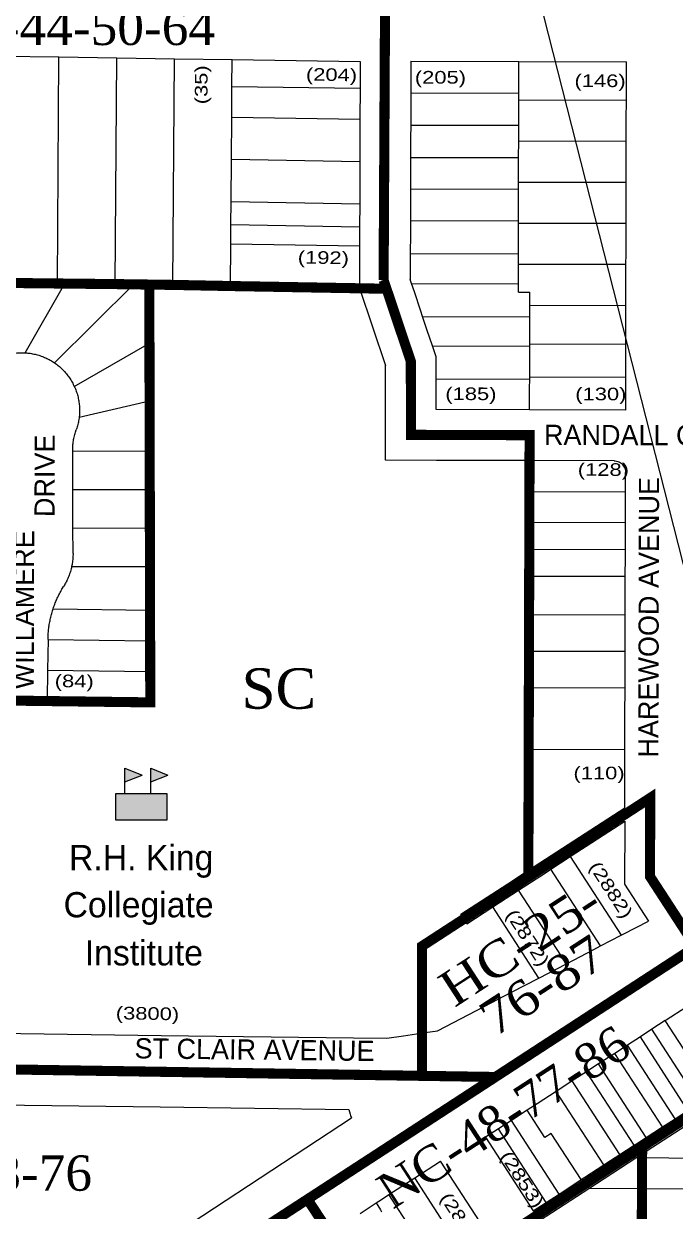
# Model space of a CAD drawing. Header units: millimetres. Extents: x 1745962 to 1749233, y 4525379 to 4529927.
# Drawn here: x 1747136.7 to 1747395, y 4527719.7 to 4528190.1 of the extents above; entities that cross this region are included whole.
import ezdxf
from ezdxf.enums import TextEntityAlignment as Align

# ---------------------------------------------------------------- set-up
doc = ezdxf.new("R2010")
doc.units = ezdxf.units.MM
doc.header["$LTSCALE"] = 10
doc.header["$MEASUREMENT"] = 0
for name, color, linetype in [('AROLL_ADDRESS', 44, 'Continuous'), ('AROLL_LOTS', 8, 'Continuous'), ('AROLL_ROADS', 7, 'Continuous'), ('INSTITUTE', 200, 'Continuous'), ('ZONING_STANDARDS', 140, 'Continuous'), ('ZONING_ZONES', 140, 'Continuous')]:
    doc.layers.add(name, color=color, linetype=linetype)
doc.styles.add('DUTCH', font='dutcheb.ttf')
doc.styles.add('Univers Condensed', font='UNVR57W.TTF')
doc.styles.add('Univers Light Condensed', font='unvr47a.ttf')

# ---------------------------------------------------------------- blocks, each defined once
blk = doc.blocks.new('PS-SS')
at = {"layer": 'INSTITUTE'}
for p, q in [((-6.48, 4.78), (-6.48, 10.24)), ((-6.48, 10.24), (0.34, 7.51)), ((3.75, 10.24), (10.58, 7.51)), ((3.75, 4.78), (3.75, 10.24)), ((-6.48, 4.78), (0.34, 7.51)), ((-6.48, 0), (-6.48, 4.78)), ((3.75, 4.78), (10.58, 7.51)), ((3.75, 0), (3.75, 4.78))]:
    blk.add_line(p, q, dxfattribs=at)
blk.add_lwpolyline([(-10.24, -10.24), (10.24, -10.24), (10.24, 0), (-10.24, 0)], close=True, dxfattribs=at)
for points in [[(-6.48, 10.24), (0.34, 7.51), (-6.48, 4.78)], [(3.75, 10.24), (10.58, 7.51), (3.75, 4.78)], [(-10.24, 0), (10.24, 0), (-10.24, -10.24), (10.24, -10.24)]]:
    blk.add_solid(points, dxfattribs=at)

msp = doc.modelspace()

# ---------------------------------------------------------------- linework, layer by layer
at = {"layer": 'AROLL_LOTS'}
for p, q in [((1747127.82, 4528177.27), (1747150.71, 4528176.94)), ((1747150.09, 4528087.21), (1747150.71, 4528176.94)), ((1747150.71, 4528176.94), (1747173.59, 4528176.61)), ((1747172.97, 4528086.97), (1747173.59, 4528176.61)), ((1747173.59, 4528176.61), (1747196.48, 4528176.27)), ((1747195.83, 4528086.65), (1747196.48, 4528176.27)), ((1747196.48, 4528176.27), (1747219.37, 4528175.94)), ((1747219.29, 4528165.3), (1747219.37, 4528175.94)), ((1747219.37, 4528175.94), (1747270.07, 4528175.21)), ((1747270.07, 4528175.21), (1747270.05, 4528164.54)), ((1747290.2, 4528175.27), (1747290.17, 4528167.64)), ((1747290.2, 4528175.27), (1747333, 4528175.16)), ((1747332.98, 4528167.54), (1747333, 4528175.16)), ((1747333, 4528175.16), (1747375.64, 4528175.05)), ((1747375.62, 4528167.43), (1747375.64, 4528175.05)), ((1747219.2, 4528153.13), (1747219.29, 4528165.3)), ((1747219.29, 4528165.3), (1747270.05, 4528164.54)), ((1747290.17, 4528167.64), (1747290.16, 4528162.77)), ((1747332.96, 4528162.67), (1747332.98, 4528167.54)), ((1747375.61, 4528159.81), (1747375.62, 4528167.43)), ((1747270.05, 4528164.54), (1747270.01, 4528152.35)), ((1747290.16, 4528162.77), (1747290.15, 4528160.03)), ((1747290.16, 4528162.77), (1747332.96, 4528162.67)), ((1747332.96, 4528159.93), (1747332.96, 4528162.67)), ((1747290.15, 4528160.03), (1747290.13, 4528152.41)), ((1747332.95, 4528152.3), (1747332.96, 4528159.93)), ((1747332.96, 4528159.93), (1747375.61, 4528159.81)), ((1747375.6, 4528152.2), (1747375.61, 4528159.81)), ((1747219.07, 4528136.4), (1747219.2, 4528153.13)), ((1747219.2, 4528153.13), (1747270.01, 4528152.35)), ((1747270.01, 4528152.35), (1747269.97, 4528135.59)), ((1747290.13, 4528152.41), (1747290.12, 4528149.97)), ((1747332.94, 4528149.87), (1747332.95, 4528152.3)), ((1747375.58, 4528144.58), (1747375.6, 4528152.2)), ((1747290.12, 4528149.97), (1747290.11, 4528144.79)), ((1747290.12, 4528149.97), (1747332.94, 4528149.87)), ((1747332.93, 4528144.68), (1747332.94, 4528149.87)), ((1747290.11, 4528144.79), (1747290.09, 4528137.17)), ((1747332.91, 4528137.06), (1747332.93, 4528143.67)), ((1747332.93, 4528143.67), (1747332.93, 4528144.68)), ((1747332.93, 4528143.67), (1747375.57, 4528143.56)), ((1747375.57, 4528143.56), (1747375.58, 4528144.58)), ((1747375.57, 4528136.96), (1747375.57, 4528143.56)), ((1747290.09, 4528137.17), (1747290.07, 4528129.55)), ((1747290.09, 4528137.17), (1747332.91, 4528137.06)), ((1747332.9, 4528129.44), (1747332.91, 4528137.06)), ((1747218.94, 4528119.67), (1747219.07, 4528136.4)), ((1747219.07, 4528136.4), (1747269.97, 4528135.59)), ((1747269.97, 4528135.59), (1747269.93, 4528118.83)), ((1747375.55, 4528129.34), (1747375.57, 4528136.96)), ((1747290.07, 4528129.55), (1747290.06, 4528124.67)), ((1747332.9, 4528127.41), (1747332.9, 4528129.44)), ((1747375.54, 4528127.31), (1747375.55, 4528129.34)), ((1747290.06, 4528124.67), (1747290.04, 4528121.93)), ((1747290.06, 4528124.67), (1747332.88, 4528124.57)), ((1747332.88, 4528124.57), (1747332.9, 4528127.41)), ((1747332.88, 4528121.83), (1747332.88, 4528124.57)), ((1747332.9, 4528127.41), (1747375.54, 4528127.31)), ((1747375.53, 4528121.73), (1747375.54, 4528127.31)), ((1747218.88, 4528110.54), (1747218.94, 4528119.67)), ((1747218.94, 4528119.67), (1747269.93, 4528118.83)), ((1747269.93, 4528118.83), (1747269.9, 4528109.69)), ((1747290.04, 4528121.93), (1747290.02, 4528114.32)), ((1747332.86, 4528114.21), (1747332.88, 4528121.83)), ((1747375.52, 4528114.11), (1747375.53, 4528121.73)), ((1747290.02, 4528114.32), (1747290.02, 4528112.18)), ((1747332.86, 4528112.08), (1747332.86, 4528114.21)), ((1747375.5, 4528111.06), (1747375.52, 4528114.11)), ((1747218.83, 4528102.94), (1747218.88, 4528110.54)), ((1747218.88, 4528110.54), (1747269.9, 4528109.69)), ((1747269.9, 4528109.69), (1747269.88, 4528102.07)), ((1747290.02, 4528112.18), (1747290, 4528106.69)), ((1747290.02, 4528112.18), (1747332.86, 4528112.08)), ((1747332.85, 4528106.59), (1747332.86, 4528111.16)), ((1747332.86, 4528111.16), (1747332.86, 4528112.08)), ((1747332.86, 4528111.16), (1747375.5, 4528111.06)), ((1747375.5, 4528106.49), (1747375.5, 4528111.06)), ((1747290, 4528106.69), (1747289.98, 4528099.07)), ((1747332.83, 4528098.97), (1747332.85, 4528106.59)), ((1747375.48, 4528098.87), (1747375.5, 4528106.49)), ((1747218.7, 4528086.2), (1747218.83, 4528102.94)), ((1747218.83, 4528102.94), (1747269.88, 4528102.07)), ((1747269.88, 4528102.07), (1747269.83, 4528085.31)), ((1747289.98, 4528099.07), (1747289.96, 4528091.46)), ((1747289.98, 4528099.07), (1747332.83, 4528098.97)), ((1747332.82, 4528094.91), (1747332.83, 4528098.97)), ((1747332.82, 4528094.91), (1747375.47, 4528094.81)), ((1747332.82, 4528091.35), (1747332.82, 4528094.91)), ((1747375.47, 4528094.81), (1747375.48, 4528098.87)), ((1747375.47, 4528091.25), (1747375.47, 4528094.81)), ((1747289.96, 4528091.46), (1747289.96, 4528088.74)), ((1747332.8, 4528087.09), (1747332.82, 4528091.35)), ((1747375.45, 4528083.64), (1747375.47, 4528091.25)), ((1747130.14, 4528087.43), (1747150.09, 4528087.21)), ((1747137.29, 4528059.74), (1747152.97, 4528087.19)), ((1747148.89, 4528055.79), (1747180.42, 4528086.9)), ((1747150.09, 4528087.21), (1747152.97, 4528087.19)), ((1747152.97, 4528087.19), (1747172.97, 4528086.97)), ((1747172.97, 4528086.97), (1747180.42, 4528086.9)), ((1747180.42, 4528086.9), (1747186.52, 4528086.83)), ((1747186.52, 4528086.83), (1747192.61, 4528086.7)), ((1747186.58, 4528063.52), (1747186.52, 4528086.83)), ((1747192.61, 4528086.7), (1747195.83, 4528086.65)), ((1747195.83, 4528086.65), (1747216.99, 4528086.23)), ((1747216.99, 4528086.23), (1747218.7, 4528086.2)), ((1747218.7, 4528086.2), (1747269.83, 4528085.31)), ((1747269.83, 4528085.31), (1747280.11, 4528054.7)), ((1747290.48, 4528087.18), (1747289.96, 4528088.74)), ((1747290.48, 4528087.18), (1747332.8, 4528087.09)), ((1747291.61, 4528083.84), (1747290.48, 4528087.18)), ((1747332.8, 4528083.74), (1747332.8, 4528087.09)), ((1747294.15, 4528076.22), (1747291.61, 4528083.84)), ((1747332.8, 4528083.74), (1747337.36, 4528083.72)), ((1747337.35, 4528078.56), (1747337.36, 4528083.72)), ((1747375.44, 4528078.46), (1747375.45, 4528083.64)), ((1747294.87, 4528074.08), (1747294.15, 4528076.22)), ((1747337.34, 4528076.12), (1747337.35, 4528078.56)), ((1747337.34, 4528073.98), (1747337.34, 4528076.12)), ((1747337.35, 4528078.56), (1747375.44, 4528078.46)), ((1747375.42, 4528068.4), (1747375.43, 4528076.02)), ((1747375.43, 4528076.02), (1747375.44, 4528078.46)), ((1747294.87, 4528074.08), (1747337.34, 4528073.98)), ((1747296.71, 4528068.6), (1747294.87, 4528074.08)), ((1747337.33, 4528068.5), (1747337.34, 4528073.98)), ((1747298.76, 4528062.5), (1747296.71, 4528068.6)), ((1747337.32, 4528063.32), (1747337.33, 4528068.5)), ((1747375.4, 4528063.22), (1747375.42, 4528068.4)), ((1747156.79, 4528046.41), (1747186.58, 4528063.52)), ((1747186.59, 4528056.35), (1747186.58, 4528063.52)), ((1747298.76, 4528062.5), (1747337.32, 4528062.41)), ((1747299.27, 4528060.99), (1747298.76, 4528062.5)), ((1747337.32, 4528063.32), (1747375.4, 4528063.22)), ((1747337.32, 4528062.41), (1747337.32, 4528063.32)), ((1747337.32, 4528060.89), (1747337.32, 4528062.41)), ((1747375.4, 4528060.78), (1747375.4, 4528063.22)), ((1747300.21, 4528058.18), (1747299.27, 4528060.99)), ((1747300.21, 4528053.39), (1747300.21, 4528058.18)), ((1747337.3, 4528053.27), (1747337.32, 4528060.89)), ((1747375.38, 4528053.17), (1747375.4, 4528060.78)), ((1747186.63, 4528044.15), (1747186.59, 4528056.35)), ((1747280.12, 4528048.57), (1747280.11, 4528054.7)), ((1747300.23, 4528049.42), (1747300.21, 4528053.39)), ((1747337.29, 4528050.22), (1747337.3, 4528053.27)), ((1747375.38, 4528050.12), (1747375.38, 4528053.17)), ((1747280.13, 4528042.47), (1747280.12, 4528048.57)), ((1747300.23, 4528049.42), (1747337.29, 4528049.34)), ((1747300.23, 4528045.77), (1747300.23, 4528049.42)), ((1747337.28, 4528045.66), (1747337.29, 4528049.34)), ((1747337.29, 4528050.22), (1747375.38, 4528050.12)), ((1747337.29, 4528049.34), (1747337.29, 4528050.22)), ((1747375.37, 4528045.55), (1747375.38, 4528050.12)), ((1747186.64, 4528040.67), (1747186.63, 4528044.15)), ((1747300.25, 4528037.25), (1747300.23, 4528045.77)), ((1747337.26, 4528037.15), (1747337.28, 4528045.66)), ((1747375.35, 4528037.04), (1747375.37, 4528045.55)), ((1747158.71, 4528034.31), (1747186.64, 4528040.67)), ((1747186.67, 4528020.87), (1747186.64, 4528040.67)), ((1747280.19, 4528017.2), (1747280.13, 4528042.47)), ((1747337.26, 4528037.15), (1747300.25, 4528037.25)), ((1747375.35, 4528037.04), (1747337.26, 4528037.15)), ((1747156.17, 4528020.79), (1747156.16, 4528021.38)), ((1747156.17, 4528020.79), (1747186.67, 4528020.87)), ((1747156.2, 4528005.55), (1747156.17, 4528020.79)), ((1747186.71, 4528005.62), (1747186.67, 4528020.87)), ((1747300.3, 4528017.14), (1747280.19, 4528017.2)), ((1747337.23, 4528017.03), (1747300.3, 4528017.14)), ((1747337.21, 4528009.42), (1747337.23, 4528017.03)), ((1747370.74, 4528016.93), (1747337.23, 4528017.03)), ((1747375.29, 4528009.3), (1747375.3, 4528012.35)), ((1747156.2, 4528005.55), (1747186.71, 4528005.62)), ((1747156.24, 4527990.31), (1747156.2, 4528005.55)), ((1747186.75, 4527990.39), (1747186.71, 4528005.62)), ((1747337.2, 4528004.84), (1747337.21, 4528009.42)), ((1747375.28, 4528004.73), (1747375.29, 4528009.3)), ((1747337.17, 4527994.17), (1747337.19, 4528001.79)), ((1747337.19, 4528001.79), (1747337.2, 4528004.84)), ((1747337.2, 4528004.84), (1747375.28, 4528004.73)), ((1747375.25, 4527994.07), (1747375.27, 4528001.68)), ((1747375.27, 4528001.68), (1747375.28, 4528004.73)), ((1747337.15, 4527986.56), (1747337.16, 4527992.65)), ((1747337.16, 4527992.65), (1747337.17, 4527994.17)), ((1747337.16, 4527992.65), (1747375.24, 4527992.54)), ((1747375.24, 4527992.54), (1747375.25, 4527994.07)), ((1747375.24, 4527986.45), (1747375.24, 4527992.54)), ((1747156.24, 4527990.31), (1747186.75, 4527990.39)), ((1747156.28, 4527980.3), (1747156.24, 4527990.31)), ((1747186.78, 4527975.15), (1747186.75, 4527990.39)), ((1747337.13, 4527981.99), (1747337.15, 4527986.56)), ((1747337.12, 4527978.93), (1747337.13, 4527981.99)), ((1747337.13, 4527981.99), (1747375.22, 4527981.88)), ((1747375.22, 4527981.88), (1747375.24, 4527986.45)), ((1747375.22, 4527978.82), (1747375.22, 4527981.88)), ((1747337.1, 4527971.31), (1747337.12, 4527978.93)), ((1747375.2, 4527971.2), (1747375.22, 4527978.82)), ((1747155.73, 4527975.08), (1747186.78, 4527975.15)), ((1747186.82, 4527957.83), (1747186.78, 4527975.15)), ((1747337.09, 4527963.7), (1747337.1, 4527971.31)), ((1747337.1, 4527971.31), (1747375.2, 4527971.2)), ((1747375.18, 4527963.59), (1747375.2, 4527971.2)), ((1747337.06, 4527956.08), (1747337.09, 4527963.7)), ((1747375.16, 4527955.97), (1747375.18, 4527963.59)), ((1747148.39, 4527958.33), (1747186.82, 4527957.83)), ((1747186.84, 4527945.64), (1747186.82, 4527957.83)), ((1747337.03, 4527948.46), (1747337.06, 4527956.08)), ((1747337.06, 4527956.08), (1747375.16, 4527955.97)), ((1747375.14, 4527948.35), (1747375.16, 4527955.97)), ((1747146.36, 4527946.15), (1747146.22, 4527933.97)), ((1747146.36, 4527946.15), (1747186.84, 4527945.64)), ((1747186.87, 4527933.45), (1747186.84, 4527945.64)), ((1747337.02, 4527941.6), (1747337.03, 4527948.46)), ((1747375.12, 4527941.49), (1747375.14, 4527948.35)), ((1747336.99, 4527933.22), (1747337.01, 4527940.84)), ((1747337.01, 4527940.84), (1747337.02, 4527941.6)), ((1747337.02, 4527941.6), (1747375.12, 4527941.49)), ((1747375.09, 4527933.11), (1747375.11, 4527940.73)), ((1747375.11, 4527940.73), (1747375.12, 4527941.49)), ((1747146.22, 4527933.97), (1747146.06, 4527922.08)), ((1747146.22, 4527933.97), (1747186.87, 4527933.45)), ((1747186.89, 4527921.26), (1747186.87, 4527933.45)), ((1747336.98, 4527927.12), (1747336.99, 4527933.22)), ((1747375.09, 4527927.02), (1747375.09, 4527933.11)), ((1747336.95, 4527917.98), (1747336.97, 4527925.6)), ((1747336.97, 4527925.6), (1747336.98, 4527927.12)), ((1747336.98, 4527927.12), (1747375.09, 4527927.02)), ((1747375.06, 4527917.88), (1747375.08, 4527925.49)), ((1747375.08, 4527925.49), (1747375.09, 4527927.02)), ((1747125.94, 4527922.04), (1747146.06, 4527921.78)), ((1747146.06, 4527922.08), (1747146.06, 4527921.78)), ((1747146.06, 4527921.78), (1747186.89, 4527921.26)), ((1747336.93, 4527910.36), (1747336.95, 4527917.98)), ((1747375.05, 4527910.26), (1747375.06, 4527917.88)), ((1747336.91, 4527902.74), (1747336.93, 4527910.36)), ((1747375.02, 4527902.63), (1747375.05, 4527910.26)), ((1747336.89, 4527895.12), (1747336.91, 4527902.74)), ((1747336.91, 4527902.74), (1747375.02, 4527902.63)), ((1747375, 4527895.01), (1747375.02, 4527902.63)), ((1747336.86, 4527887.51), (1747336.89, 4527895.12)), ((1747374.98, 4527887.4), (1747375, 4527895.01)), ((1747336.84, 4527879.88), (1747336.86, 4527887.51)), ((1747374.96, 4527879.51), (1747374.98, 4527887.4)), ((1747336.77, 4527854.73), (1747374.96, 4527879.51)), ((1747336.82, 4527873.79), (1747336.84, 4527879.88)), ((1747336.82, 4527872.26), (1747336.82, 4527873.79)), ((1747353.37, 4527860.14), (1747374.99, 4527874.16)), ((1747374.99, 4527874.16), (1747374.94, 4527849.25)), ((1747336.8, 4527864.64), (1747336.82, 4527872.26)), ((1747336.78, 4527857.02), (1747336.8, 4527864.64)), ((1747345.68, 4527855.15), (1747353.37, 4527860.14)), ((1747353.37, 4527860.14), (1747373.58, 4527828.99)), ((1747336.77, 4527854.73), (1747336.78, 4527857.02)), ((1747343.13, 4527853.5), (1747345.68, 4527855.15)), ((1747365.43, 4527824.75), (1747345.68, 4527855.15)), ((1747328.61, 4527849.43), (1747336.77, 4527854.73)), ((1747332.89, 4527846.85), (1747343.13, 4527853.5)), ((1747309.94, 4527837.31), (1747328.61, 4527849.43)), ((1747322.64, 4527840.21), (1747332.89, 4527846.85)), ((1747351.83, 4527817.7), (1747332.89, 4527846.85)), ((1747374.94, 4527849.25), (1747384.45, 4527834.64)), ((1747312.42, 4527833.53), (1747309.94, 4527837.31)), ((1747312.42, 4527833.53), (1747322.64, 4527840.21)), ((1747340.96, 4527812.05), (1747322.64, 4527840.21)), ((1747374.39, 4527829.41), (1747384.45, 4527834.64)), ((1747365.43, 4527824.75), (1747373.58, 4527828.99)), ((1747373.58, 4527828.99), (1747374.39, 4527829.41)), ((1747351.83, 4527817.7), (1747362.71, 4527823.35)), ((1747362.71, 4527823.35), (1747365.43, 4527824.75)), ((1747340.96, 4527812.05), (1747351.83, 4527817.7)), ((1747330.08, 4527806.4), (1747340.96, 4527812.05)), ((1747391.42, 4527795.43), (1747399.2, 4527800.48)), ((1747391.05, 4527795.18), (1747385.74, 4527791.74)), ((1747391.05, 4527795.18), (1747391.42, 4527795.43)), ((1747409.93, 4527766.04), (1747391.05, 4527795.18)), ((1747115.03, 4527790.32), (1747191.23, 4527789.34)), ((1747191.23, 4527789.34), (1747267.43, 4527788.36)), ((1747280.69, 4527788.19), (1747287.26, 4527789.17)), ((1747287.26, 4527789.17), (1747295.92, 4527790.46)), ((1747295.92, 4527790.46), (1747300.79, 4527791.19)), ((1747385.74, 4527791.74), (1747381.16, 4527788.77)), ((1747404.63, 4527762.6), (1747385.74, 4527791.74)), ((1747267.43, 4527788.36), (1747280.69, 4527788.19)), ((1747376.06, 4527785.45), (1747371.01, 4527782.18)), ((1747381.16, 4527788.77), (1747376.06, 4527785.45)), ((1747394.94, 4527756.31), (1747376.06, 4527785.45)), ((1747400.04, 4527759.61), (1747381.16, 4527788.77)), ((1747371.01, 4527782.18), (1747364.62, 4527778.03)), ((1747389.89, 4527753.04), (1747371.01, 4527782.18)), ((1747359.87, 4527774.95), (1747354.2, 4527771.28)), ((1747360.76, 4527775.53), (1747359.87, 4527774.95)), ((1747378.76, 4527745.81), (1747359.87, 4527774.95)), ((1747364.62, 4527778.03), (1747360.76, 4527775.53)), ((1747383.5, 4527748.89), (1747364.62, 4527778.03)), ((1747354.2, 4527771.28), (1747350.49, 4527768.87)), ((1747373.09, 4527742.13), (1747354.2, 4527771.28)), ((1747347.82, 4527767.12), (1747340.28, 4527762.24)), ((1747350.49, 4527768.87), (1747347.82, 4527767.12)), ((1747366.7, 4527737.98), (1747347.82, 4527767.12)), ((1747379.38, 4527740.76), (1747422.52, 4527768.74)), ((1747114.67, 4527761.97), (1747190.87, 4527760.99)), ((1747190.87, 4527760.99), (1747265.61, 4527760.03)), ((1747340.28, 4527762.24), (1747336.31, 4527759.66)), ((1747151.44, 4527681.14), (1747266.61, 4527756.61)), ((1747265.61, 4527760.03), (1747266.16, 4527758.12)), ((1747266.16, 4527758.12), (1747266.31, 4527757.62)), ((1747266.31, 4527757.62), (1747266.61, 4527756.61)), ((1747336.31, 4527759.66), (1747330.03, 4527755.59)), ((1747343.34, 4527748.85), (1747336.31, 4527759.66)), ((1747389.89, 4527753.04), (1747394.94, 4527756.31)), ((1747394.94, 4527756.31), (1747400.04, 4527759.61)), ((1747330.03, 4527755.59), (1747324.94, 4527752.28)), ((1747343.83, 4527723.14), (1747324.94, 4527752.28)), ((1747348.92, 4527726.45), (1747330.03, 4527755.59)), ((1747383.5, 4527748.89), (1747389.89, 4527753.04)), ((1747345.87, 4527750.5), (1747343.34, 4527748.85)), ((1747357.75, 4527732.18), (1747345.87, 4527750.5)), ((1747379.65, 4527746.39), (1747383.5, 4527748.89)), ((1747369.38, 4527739.73), (1747373.09, 4527742.13)), ((1747373.09, 4527742.13), (1747378.76, 4527745.81)), ((1747378.76, 4527745.81), (1747379.65, 4527746.39)), ((1747291.74, 4527732.91), (1747301.97, 4527739.55)), ((1747321.08, 4527710.08), (1747301.97, 4527739.55)), ((1747359.17, 4527733.1), (1747366.7, 4527737.98)), ((1747360.75, 4527728.67), (1747379.38, 4527740.76)), ((1747366.7, 4527737.98), (1747369.38, 4527739.73)), ((1747422.39, 4527740.52), (1747379.38, 4527740.76)), ((1747281.5, 4527726.26), (1747291.74, 4527732.91)), ((1747311.66, 4527702.25), (1747291.74, 4527732.91)), ((1747357.75, 4527732.18), (1747359.17, 4527733.1)), ((1747341.21, 4527715.99), (1747360.75, 4527728.67)), ((1747348.92, 4527726.45), (1747357.75, 4527732.18)), ((1747381.81, 4527728.55), (1747360.75, 4527728.67)), ((1747381.75, 4527716.37), (1747381.81, 4527728.55)), ((1747422.34, 4527728.33), (1747381.81, 4527728.55)), ((1747276.39, 4527722.94), (1747278.53, 4527724.34)), ((1747278.53, 4527724.34), (1747281.5, 4527726.26)), ((1747301.44, 4527695.61), (1747281.5, 4527726.26)), ((1747338.72, 4527719.83), (1747343.83, 4527723.14)), ((1747343.83, 4527723.14), (1747348.92, 4527726.45)), ((1747270.09, 4527718.81), (1747276.39, 4527722.94)), ((1747276.39, 4527722.94), (1747278.19, 4527720.17)), ((1747278.19, 4527720.17), (1747278.58, 4527719.48))]:
    msp.add_line(p, q, dxfattribs=at)
for points in [[(1747128.18, 4528058.39), (1747128.65, 4528058.55), (1747129.13, 4528058.71), (1747129.6, 4528058.86), (1747130.08, 4528058.99), (1747130.57, 4528059.12), (1747131.06, 4528059.23), (1747131.54, 4528059.33), (1747132.04, 4528059.42), (1747132.53, 4528059.51), (1747133.02, 4528059.57), (1747133.52, 4528059.64), (1747134.02, 4528059.68), (1747134.52, 4528059.73), (1747135.02, 4528059.75), (1747135.52, 4528059.76), (1747136.01, 4528059.78), (1747136.51, 4528059.77), (1747137.29, 4528059.74)], [(1747137.29, 4528059.74), (1747137.78, 4528059.7), (1747138.28, 4528059.66), (1747138.77, 4528059.6), (1747139.28, 4528059.54), (1747139.77, 4528059.46), (1747140.26, 4528059.37), (1747140.75, 4528059.27), (1747141.23, 4528059.16), (1747141.72, 4528059.04), (1747142.2, 4528058.91), (1747142.68, 4528058.77), (1747143.16, 4528058.62), (1747143.63, 4528058.46), (1747144.11, 4528058.29), (1747144.57, 4528058.1), (1747145.03, 4528057.91), (1747145.49, 4528057.71), (1747145.94, 4528057.5), (1747146.39, 4528057.28), (1747146.83, 4528057.04), (1747147.27, 4528056.8), (1747147.7, 4528056.54), (1747148.13, 4528056.28), (1747148.89, 4528055.79)], [(1747148.89, 4528055.79), (1747149.3, 4528055.5), (1747149.7, 4528055.21), (1747150.1, 4528054.91), (1747150.5, 4528054.59), (1747150.88, 4528054.27), (1747151.25, 4528053.94), (1747151.62, 4528053.6), (1747151.98, 4528053.26), (1747152.34, 4528052.9), (1747152.68, 4528052.54), (1747153.01, 4528052.17), (1747153.35, 4528051.8), (1747153.67, 4528051.41), (1747153.98, 4528051.02), (1747154.28, 4528050.63), (1747154.59, 4528050.23), (1747154.87, 4528049.82), (1747155.15, 4528049.4), (1747155.41, 4528048.98), (1747155.68, 4528048.55), (1747155.92, 4528048.12), (1747156.16, 4528047.68), (1747156.39, 4528047.24), (1747156.79, 4528046.41)], [(1747156.79, 4528046.41), (1747156.99, 4528045.96), (1747157.19, 4528045.49), (1747157.37, 4528045.03), (1747157.54, 4528044.56), (1747157.71, 4528044.09), (1747157.85, 4528043.61), (1747157.99, 4528043.13), (1747158.13, 4528042.65), (1747158.25, 4528042.16), (1747158.36, 4528041.67), (1747158.46, 4528041.18), (1747158.55, 4528040.69), (1747158.62, 4528040.2), (1747158.69, 4528039.71), (1747158.75, 4528039.21), (1747158.79, 4528038.71), (1747158.82, 4528038.21), (1747158.85, 4528037.71), (1747158.86, 4528037.22), (1747158.86, 4528036.71), (1747158.85, 4528036.21), (1747158.82, 4528035.71), (1747158.79, 4528035.22), (1747158.71, 4528034.31)], [(1747158.71, 4528034.31), (1747158.65, 4528033.81), (1747158.57, 4528033.32), (1747158.49, 4528032.83), (1747158.39, 4528032.33), (1747158.29, 4528031.84), (1747158.17, 4528031.36), (1747158.04, 4528030.87), (1747157.9, 4528030.39), (1747157.76, 4528029.91), (1747157.53, 4528029.22)], [(1747156.16, 4528021.38), (1747156.16, 4528021.89), (1747156.18, 4528022.38), (1747156.21, 4528022.89), (1747156.24, 4528023.38), (1747156.29, 4528023.88), (1747156.35, 4528024.37), (1747156.42, 4528024.87), (1747156.5, 4528025.36), (1747156.59, 4528025.86), (1747156.69, 4528026.35), (1747156.81, 4528026.84), (1747156.93, 4528027.32), (1747157.07, 4528027.79), (1747157.2, 4528028.27), (1747157.53, 4528029.22)], [(1747370.74, 4528016.93), (1747371.24, 4528016.9), (1747371.73, 4528016.82), (1747372.21, 4528016.69), (1747372.67, 4528016.5), (1747373.11, 4528016.26), (1747373.53, 4528015.98), (1747373.91, 4528015.64), (1747374.25, 4528015.29), (1747374.54, 4528014.88), (1747374.79, 4528014.45), (1747375, 4528014), (1747375.15, 4528013.52), (1747375.25, 4528013.03), (1747375.3, 4528012.35)], [(1747156.28, 4527980.3), (1747156.27, 4527979.8), (1747156.26, 4527979.3), (1747156.23, 4527978.81), (1747156.2, 4527978.3), (1747156.15, 4527977.81), (1747156.1, 4527977.31), (1747156.03, 4527976.82), (1747155.96, 4527976.33), (1747155.88, 4527975.83), (1747155.73, 4527975.08)], [(1747155.73, 4527975.08), (1747155.62, 4527974.59), (1747155.5, 4527974.1), (1747155.37, 4527973.62), (1747155.24, 4527973.14), (1747155.09, 4527972.66), (1747154.93, 4527972.19), (1747154.76, 4527971.71), (1747154.58, 4527971.25), (1747154.4, 4527970.78), (1747154.2, 4527970.33), (1747153.99, 4527969.87), (1747153.78, 4527969.41), (1747153.55, 4527968.97), (1747153.32, 4527968.53), (1747153.08, 4527968.09), (1747152.83, 4527967.65), (1747152.51, 4527967.14)], [(1747148.39, 4527958.33), (1747148.54, 4527958.81), (1747148.71, 4527959.28), (1747148.89, 4527959.74), (1747149.06, 4527960.21), (1747149.24, 4527960.68), (1747149.43, 4527961.14), (1747149.62, 4527961.6), (1747149.83, 4527962.06), (1747150.03, 4527962.51), (1747150.24, 4527962.97), (1747150.46, 4527963.42), (1747150.68, 4527963.87), (1747150.9, 4527964.32), (1747151.14, 4527964.76), (1747151.38, 4527965.2), (1747151.62, 4527965.63), (1747151.87, 4527966.07), (1747152.12, 4527966.49), (1747152.51, 4527967.14)], [(1747146.36, 4527946.15), (1747146.37, 4527946.65), (1747146.38, 4527947.16), (1747146.41, 4527947.66), (1747146.43, 4527948.16), (1747146.47, 4527948.66), (1747146.51, 4527949.16), (1747146.56, 4527949.65), (1747146.61, 4527950.15), (1747146.67, 4527950.65), (1747146.73, 4527951.14), (1747146.8, 4527951.64), (1747146.88, 4527952.13), (1747146.96, 4527952.63), (1747147.05, 4527953.11), (1747147.15, 4527953.61), (1747147.25, 4527954.1), (1747147.35, 4527954.58), (1747147.47, 4527955.07), (1747147.59, 4527955.56), (1747147.71, 4527956.04), (1747147.85, 4527956.52), (1747147.97, 4527957.01), (1747148.12, 4527957.48), (1747148.39, 4527958.33)], [(1747300.79, 4527791.19), (1747319.2, 4527800.75), (1747330.08, 4527806.4)], [(1747324.94, 4527752.28), (1747319.84, 4527748.97), (1747338.72, 4527719.83)]]:
    msp.add_lwpolyline(points, dxfattribs=at)
at = {"layer": 'ZONING_STANDARDS'}
msp.add_line((1747422.95, 4527878.68), (1747099.89, 4529148.82), dxfattribs=at)
at = {"layer": 'ZONING_ZONES', "const_width": 4}
for points in [[(1747279.39, 4528088.52), (1747280.45, 4528289.88), (1747280.46, 4528294.45), (1747280.15, 4528402.93)], [(1747280.53, 4528085.12), (1747218.7, 4528086.2), (1747195.83, 4528086.65), (1747172.97, 4528086.97), (1747150.09, 4528087.21), (1747127.17, 4528087.46), (1747081.4, 4528088.19), (1747061.29, 4528088.49), (1747046.05, 4528088.72), (1747017.14, 4528089.16), (1747000.37, 4528089.41), (1746969.9, 4528089.88), (1746950.07, 4528090.17), (1746921.11, 4528090.61), (1746865.93, 4528091.45)], [(1747095.79, 4527776.39), (1747095.47, 4527922.43), (1747110.1, 4527922.24), (1747125.94, 4527922.04), (1747146.06, 4527921.78), (1747186.89, 4527921.26), (1747186.52, 4528086.83)], [(1747696.09, 4528015.23), (1747282.33, 4527745.9), (1746443.5, 4527201.09)], [(1747294.65, 4527773.31), (1747294.65, 4527824.71), (1747385.07, 4527883.39), (1747385.01, 4527852.23), (1747403.06, 4527824.49)], [(1747279.36, 4527678.36), (1747249.21, 4527724.39)]]:
    msp.add_lwpolyline(points, dxfattribs=at)
at = {"layer": 'ZONING_ZONES', "linetype": 'Continuous', "const_width": 4}
for points in [[(1747279.39, 4528088.52), (1747290.18, 4528056.36), (1747290.25, 4528027.25), (1747337.26, 4528027.11), (1747336.76, 4527852.04)], [(1747323.74, 4527772.85), (1746843.86, 4527780.29), (1746444.81, 4527780.12)]]:
    msp.add_lwpolyline(points, dxfattribs=at)
at = {"layer": 'ZONING_ZONES'}
for points in [[(1747075.94, 4527539.27, 4, 4, 0), (1747075.95, 4527542.49, 4, 4, 0), (1747092.79, 4527553.48, 4, 4, 0), (1747091.54, 4527555.39, 4, 4, 0), (1747118.17, 4527572.78, 4, 4, 0), (1747150.88, 4527594.31, 4, 4, 0), (1747167.03, 4527604.87, 4, 4, 0), (1747248.72, 4527658.36, 4, 4, 0), (1747258.92, 4527665.04, 4, 4, 0), (1747350.16, 4527724.53, 4, 4, 0), (1747358.99, 4527730.26, 4, 4, 0), (1747432.92, 4527778.44, 4, 4, 0), (1747402.96, 4527824.42, 0, 0, 0)], [(1747354.15, 4527195.2, 4, 4, 0), (1747354.15, 4527195.2, 4, 4, 0), (1747354.15, 4527195.2, 4, 4, 0), (1747360.71, 4527200.46, 4, 4, 0), (1747365.37, 4527203.83, 4, 4, 0), (1747371.65, 4527207.3, 4, 4, 0), (1747375.86, 4527209.23, 4, 4, 0), (1747379.62, 4527210.68, 4, 4, 0), (1747379.62, 4527210.68, 4, 4, 0), (1747379.62, 4527210.68, 4, 4, 0), (1747379.62, 4527210.68, 4, 4, 0), (1747380.66, 4527464.59, 4, 4, 0), (1747380.74, 4527484.76, 4, 4, 0), (1747381.88, 4527745.18, 0, 0, 0)]]:
    msp.add_lwpolyline(points, format="xyseb", dxfattribs=at)

# ---------------------------------------------------------------- block references
msp.add_blockref('PS-SS', (1747183.31, 4527884.97))

# ---------------------------------------------------------------- texts
at = {"layer": 'AROLL_ADDRESS', "style": 'Univers Light Condensed', "width": 1.3}
for s, rotation, p in [('(35)', 90, (1747209.58, 4528158.2)), ('(204)', 359.15, (1747248.56, 4528167.6)), ('(205)', 359.86, (1747291.76, 4528166.42)), ('(146)', 359.86, (1747355.05, 4528165.05)), ('(192)', 359, (1747245.33, 4528095.16)), ('(185)', 359.86, (1747303.84, 4528041.04)), ('(130)', 359.85, (1747355.36, 4528040.97)), ('(128)', 359.83, (1747356.35, 4528011.03)), ('(84)', 359.27, (1747149, 4527927.31)), ('(110)', 359.84, (1747354.64, 4527890.82)), ('(2882)', 302.98, (1747360.62, 4527856.16)), ('(2872)', 303.02, (1747327.58, 4527837.18)), ('(3800)', 359, (1747173.19, 4527795.74)), ('(2853)', 302.95, (1747325.39, 4527741.47)), ('(2851)', 303.01, (1747301.53, 4527724.98))]:
    msp.add_text(s, height=5, rotation=rotation, dxfattribs=at).set_placement(p)
at = {"layer": 'AROLL_ROADS', "style": 'Univers Condensed'}
for s, rotation, p in [('RANDALL CRESCENT', 359.85, (1747342.97, 4528023.25)), ('DRIVE', 89.85, (1747148.97, 4527994.67)), ('HAREWOOD AVENUE', 89.85, (1747388.31, 4527899.38)), ('WILLAMERE', 89.85, (1747140.73, 4527926.42)), ('ST CLAIR AVENUE', 359.35, (1747180.64, 4527780.24))]:
    msp.add_text(s, height=8, rotation=rotation, dxfattribs=at).set_placement(p)
at = {"layer": 'INSTITUTE', "style": 'Univers Light Condensed'}
for s, p in [('R.H. King', (1747183.31, 4527858.5)), ('Collegiate', (1747182.27, 4527839.85)), ('Institute', (1747184.35, 4527822.24))]:
    msp.add_text(s, height=10, dxfattribs=at).set_placement(p, align=Align.MIDDLE)
at = {"layer": 'ZONING_STANDARDS', "style": 'DUTCH'}
msp.add_text('S-4-22-30-44-50-64', height=14, dxfattribs=at).set_placement((1747127.43, 4528188.69), align=Align.MIDDLE_CENTER)
msp.add_text('SC', height=16, dxfattribs=at).set_placement((1747237.89, 4527926.73), align=Align.MIDDLE)
at = {"layer": 'ZONING_STANDARDS', "style": 'DUTCH', "width": 1.1}
for s, p in [('HC-25-', (1747337.28, 4527819.51)), ('76-87', (1747346.29, 4527803.29))]:
    msp.add_text(s, height=14, rotation=33.0129, dxfattribs=at).set_placement(p, align=Align.CENTER)
at = {"layer": 'ZONING_STANDARDS', "style": 'DUTCH'}
msp.add_text('NC-48-77-86', height=14, rotation=33.0129, dxfattribs=at).set_placement((1747330.77, 4527751.23), align=Align.CENTER)
msp.add_text('HC-23-28-76', height=14, dxfattribs=at).set_placement((1747106.84, 4527727.79), align=Align.CENTER)

doc.saveas('drawing.dxf')
